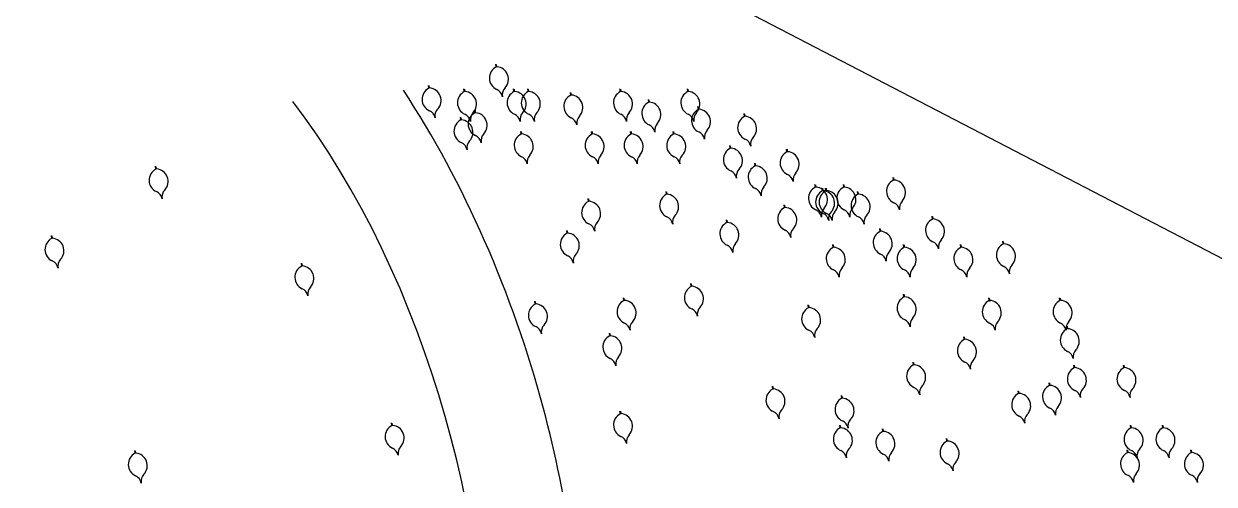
# Model space of a CAD drawing. Extents: x 3907.4 to 3911.57, y -3054.42 to -3053.7.
# Drawn here: x 3907.72949 to 3907.7441, y -3054.04467 to -3054.03901 of the extents above; entities that cross this region are included whole.
import ezdxf

# ---------------------------------------------------------------- set-up
doc = ezdxf.new("R2010")
doc.units = 0
doc.header["$LTSCALE"] = 2
doc.header["$MEASUREMENT"] = 0
doc.linetypes.add('ACAD_ISO03W100', pattern=[30, 12, -18])
doc.layers.add('AĞAÇ', color=9, linetype='CONTINUOUS')
doc.layers.add('ÖLÇÜ İZİ', color=9, linetype='CONTINUOUS')

msp = doc.modelspace()

# ---------------------------------------------------------------- linework, layer by layer
at = {"layer": 'AĞAÇ'}
for p, q in [((3907.735288351371, -3054.039539986077), (3907.735284030977, -3054.03950594423)), ((3907.735296614293, -3054.039538354283), (3907.735292904042, -3054.03950911996)), ((3907.734461483406, -3054.039800912328), (3907.734457163013, -3054.039766870481)), ((3907.734469746328, -3054.039799280534), (3907.734466036077, -3054.039770046211)), ((3907.734896677188, -3054.039844400037), (3907.734892356795, -3054.03981035819)), ((3907.73490494011, -3054.039842768242), (3907.734901229859, -3054.03981353392)), ((3907.73550594842, -3054.039844400037), (3907.735501628026, -3054.03981035819)), ((3907.735514211342, -3054.039842768242), (3907.735510501091, -3054.03981353392)), ((3907.73568002587, -3054.039844400037), (3907.735675705476, -3054.03981035819)), ((3907.735688288791, -3054.039842768242), (3907.735684578541, -3054.03981353392)), ((3907.73681152945, -3054.039844400037), (3907.736807209056, -3054.03981035819)), ((3907.736819792372, -3054.039842768242), (3907.736816082121, -3054.03981353392)), ((3907.737638397415, -3054.039844400037), (3907.737634077021, -3054.03981035819)), ((3907.737646660336, -3054.039842768242), (3907.737642950086, -3054.03981353392)), ((3907.736202258218, -3054.039887887745), (3907.736197937825, -3054.039853845898)), ((3907.73621052114, -3054.039886255951), (3907.736206810889, -3054.039857021628)), ((3907.737159684349, -3054.039974863162), (3907.737155363955, -3054.039940821315)), ((3907.737167947271, -3054.039973231368), (3907.73716423702, -3054.039943997045)), ((3907.735027235355, -3054.040105326288), (3907.735022914961, -3054.04007128444)), ((3907.735035498276, -3054.040103694493), (3907.735031788025, -3054.04007446017)), ((3907.737768955581, -3054.040061838579), (3907.737764635187, -3054.040027796732)), ((3907.737777218502, -3054.040060206785), (3907.737773508252, -3054.040030972462)), ((3907.738334707213, -3054.040148813996), (3907.738330386819, -3054.040114772149)), ((3907.738342970134, -3054.040147182202), (3907.738339259884, -3054.040117947879)), ((3907.734853157905, -3054.040192301705), (3907.734848837511, -3054.040158259857)), ((3907.734861420827, -3054.04019066991), (3907.734857710576, -3054.040161435587)), ((3907.735592986987, -3054.040366252539), (3907.735588666593, -3054.040332210691)), ((3907.735601249909, -3054.040364620744), (3907.735597539658, -3054.040335386421)), ((3907.736463374235, -3054.040366252539), (3907.736459053841, -3054.040332210691)), ((3907.736471637156, -3054.040364620744), (3907.736467926906, -3054.040335386421)), ((3907.7369420873, -3054.040366252539), (3907.736937766907, -3054.040332210691)), ((3907.736950350222, -3054.040364620744), (3907.736946639971, -3054.040335386421)), ((3907.737464319965, -3054.040366252539), (3907.737459999571, -3054.040332210691)), ((3907.737472582886, -3054.040364620744), (3907.737468872636, -3054.040335386421)), ((3907.738160629764, -3054.040540203373), (3907.73815630937, -3054.040506161525)), ((3907.738168892685, -3054.040538571578), (3907.738165182434, -3054.040509337255)), ((3907.738856939562, -3054.040583691081), (3907.738852619168, -3054.040549649234)), ((3907.738865202483, -3054.040582059286), (3907.738861492232, -3054.040552824964)), ((3907.73111112265, -3054.040795368384), (3907.731106802255, -3054.040761326537)), ((3907.731119385571, -3054.04079373659), (3907.73111567532, -3054.040764502267)), ((3907.738465265379, -3054.040757641728), (3907.738460944985, -3054.040723599881)), ((3907.738473528301, -3054.040756009934), (3907.73846981805, -3054.040726775611)), ((3907.739205094461, -3054.041018567979), (3907.739200774067, -3054.040984526132)), ((3907.739213357383, -3054.041016936184), (3907.739209647132, -3054.040987701862)), ((3907.73955324936, -3054.041018567979), (3907.739548928967, -3054.040984526132)), ((3907.739561512282, -3054.041016936184), (3907.739557802031, -3054.040987701862)), ((3907.740162520592, -3054.040931592562), (3907.740158200198, -3054.040897550715)), ((3907.740170783513, -3054.040929960768), (3907.740167073262, -3054.040900726445)), ((3907.737377281082, -3054.041105543396), (3907.737372960688, -3054.041071501549)), ((3907.737385544004, -3054.041103911602), (3907.737381833753, -3054.041074677279)), ((3907.739292133344, -3054.041062055688), (3907.73928781295, -3054.04102801384)), ((3907.739300396265, -3054.041060423893), (3907.739296686015, -3054.04103118957)), ((3907.739335652627, -3054.041062055688), (3907.739331332234, -3054.04102801384)), ((3907.739343915548, -3054.041060423893), (3907.739340205298, -3054.04103118957)), ((3907.739727327126, -3054.041105543396), (3907.739723006732, -3054.041071501549)), ((3907.739735590047, -3054.041103911602), (3907.739731879797, -3054.041074677279)), ((3907.736419854952, -3054.041192518813), (3907.736415534558, -3054.041158476966)), ((3907.736428117873, -3054.041190887019), (3907.736424407623, -3054.041161652696)), ((3907.738827131695, -3054.041268792518), (3907.738822811301, -3054.04123475067)), ((3907.738835394616, -3054.041267160723), (3907.738831684366, -3054.0412379264)), ((3907.73811711048, -3054.041453445064), (3907.738112790086, -3054.041419403217)), ((3907.738125373402, -3054.041451813269), (3907.738121663151, -3054.041422578947)), ((3907.740641233657, -3054.041409957355), (3907.740636913263, -3054.041375915509)), ((3907.740649496578, -3054.041408325561), (3907.740645786328, -3054.041379091238)), ((3907.736158738935, -3054.04158390819), (3907.736154418541, -3054.041549866342)), ((3907.736167001857, -3054.041582276395), (3907.736163291606, -3054.041553042072)), ((3907.739999175162, -3054.041561590042), (3907.739994854769, -3054.041527548195)), ((3907.740007438084, -3054.041559958247), (3907.740003727833, -3054.041530723925)), ((3907.729832956237, -3054.041646859484), (3907.729828635843, -3054.041612817636)), ((3907.729841219159, -3054.041645227689), (3907.729837508908, -3054.041615993366)), ((3907.73942269151, -3054.041757859024), (3907.739418371116, -3054.041723817176)), ((3907.739430954432, -3054.041756227229), (3907.739427244181, -3054.041726992906)), ((3907.740293078758, -3054.041757859024), (3907.740288758364, -3054.041723817176)), ((3907.740301341679, -3054.041756227229), (3907.740297631429, -3054.041726992906)), ((3907.740989388556, -3054.041757859024), (3907.740985068162, -3054.041723817176)), ((3907.740997651478, -3054.041756227229), (3907.740993941227, -3054.041726992906)), ((3907.741511621221, -3054.041714371315), (3907.741507300827, -3054.041680329468)), ((3907.741519884143, -3054.04171273952), (3907.741516173892, -3054.041683505198)), ((3907.732900555563, -3054.041987455886), (3907.73289623517, -3054.041953414039)), ((3907.732908818485, -3054.041985824091), (3907.732905108234, -3054.041956589769)), ((3907.737681916698, -3054.042236223817), (3907.737677596304, -3054.04220218197)), ((3907.73769017962, -3054.042234592022), (3907.737686469369, -3054.042205357699)), ((3907.735767064436, -3054.04245366236), (3907.735762744043, -3054.042419620512)), ((3907.735775327358, -3054.042452030565), (3907.735771617107, -3054.042422796242)), ((3907.736855048734, -3054.042410174651), (3907.73685072834, -3054.042376132803)), ((3907.736863311655, -3054.042408542856), (3907.736859601404, -3054.042379308533)), ((3907.740293078758, -3054.042366686942), (3907.740288758364, -3054.042332645095)), ((3907.740301341679, -3054.042365055148), (3907.740297631429, -3054.042335820825)), ((3907.741337543455, -3054.042410174651), (3907.741333223062, -3054.042376132803)), ((3907.741345806377, -3054.042408542856), (3907.741342096126, -3054.042379308533)), ((3907.742207931019, -3054.042410174651), (3907.742203610626, -3054.042376132803)), ((3907.742216193941, -3054.042408542856), (3907.74221248369, -3054.042379308533)), ((3907.739120142325, -3054.042498542792), (3907.739115821931, -3054.042464500945)), ((3907.739128405246, -3054.042496910998), (3907.739124694996, -3054.042467676675)), ((3907.742294969586, -3054.042758076319), (3907.742290649192, -3054.042724034472)), ((3907.742303232508, -3054.042756444524), (3907.742299522257, -3054.042727210202)), ((3907.736680971284, -3054.042845051736), (3907.73667665089, -3054.042811009888)), ((3907.736689234205, -3054.042843419941), (3907.736685523955, -3054.042814185618)), ((3907.741032908156, -3054.042888539444), (3907.741028587762, -3054.042854497597)), ((3907.741041171077, -3054.04288690765), (3907.741037460827, -3054.042857673327)), ((3907.740409390234, -3054.043201257261), (3907.74040506984, -3054.043167215415)), ((3907.740417653155, -3054.043199625467), (3907.740413942905, -3054.043170391144)), ((3907.742382008469, -3054.043236441112), (3907.742377688076, -3054.043202399265)), ((3907.74239027139, -3054.043234809318), (3907.74238656114, -3054.043205574995)), ((3907.742991279701, -3054.043236441112), (3907.742986959307, -3054.043202399265)), ((3907.742999542622, -3054.043234809318), (3907.742995832371, -3054.043205574995)), ((3907.738682862112, -3054.043497367363), (3907.738678541718, -3054.043463325516)), ((3907.738691125034, -3054.043495735568), (3907.738687414783, -3054.043466501246)), ((3907.742077372853, -3054.043453879654), (3907.74207305246, -3054.043419837808)), ((3907.742085635775, -3054.04345224786), (3907.742081925524, -3054.043423013537)), ((3907.739530357712, -3054.04361117402), (3907.739526037318, -3054.043577132173)), ((3907.739538620634, -3054.043609542225), (3907.739534910383, -3054.043580307902)), ((3907.741698638143, -3054.043552614403), (3907.741694317749, -3054.043518572556)), ((3907.741706901064, -3054.043550982608), (3907.741703190813, -3054.043521748285)), ((3907.73681152945, -3054.043801781323), (3907.736807209056, -3054.043767739475)), ((3907.736819792372, -3054.043800149528), (3907.736816082121, -3054.043770915205)), ((3907.734008299809, -3054.043945885339), (3907.734003979415, -3054.043911843492)), ((3907.73401656273, -3054.043944253545), (3907.73401285248, -3054.043915019222)), ((3907.739509730077, -3054.043975732156), (3907.739505409683, -3054.043941690309)), ((3907.739517992998, -3054.043974100362), (3907.739514282748, -3054.043944866039)), ((3907.740031962426, -3054.044019219865), (3907.740027642032, -3054.043985178017)), ((3907.740040225347, -3054.04401758807), (3907.740036515097, -3054.043988353747)), ((3907.743078318268, -3054.043975732156), (3907.743073997874, -3054.043941690309)), ((3907.743086581189, -3054.043974100362), (3907.743082870938, -3054.043944866039)), ((3907.743469992766, -3054.043975732156), (3907.743465672372, -3054.043941690309)), ((3907.743478255687, -3054.043974100362), (3907.743474545437, -3054.043944866039)), ((3907.740819605305, -3054.044138209825), (3907.740815284911, -3054.044104167978)), ((3907.740827868226, -3054.044136578031), (3907.740824157976, -3054.044107343708)), ((3907.730855489241, -3054.044286481742), (3907.730851168847, -3054.044252439895)), ((3907.730863752162, -3054.044284849947), (3907.730860041911, -3054.044255615624)), ((3907.743034798984, -3054.044280146116), (3907.74303047859, -3054.044246104268)), ((3907.743043061906, -3054.044278514321), (3907.743039351655, -3054.044249279998)), ((3907.743818147665, -3054.044280146116), (3907.743813827271, -3054.044246104268)), ((3907.743826410587, -3054.044278514321), (3907.743822700336, -3054.044249279998))]:
    msp.add_line(p, q, dxfattribs=at)
for centre, radius, start, end in [((3907.735358443956, -3054.03967715857), 0.000154043055683673, 117.0661848723325, 245.5617558112027), ((3907.735283928787, -3054.039691874122), 0.000154043055683673, 316.7807498823022, 85.276320846058), ((3907.734531575991, -3054.039938084821), 0.000154043055683673, 117.0661848723325, 245.5617558112027), ((3907.734457060822, -3054.039952800373), 0.000154043055683673, 316.7807498823022, 85.276320846058), ((3907.735243497772, -3054.039930107095), 0.0001237978734287271, 11.1712527772592, 65.56175581120272), ((3907.735486402195, -3054.039882137363), 0.0001237978734287271, 136.7807498823022, 191.1712527772592), ((3907.734966769773, -3054.039981572529), 0.000154043055683673, 117.0661848723325, 245.5617558112027), ((3907.734892254604, -3054.039996288081), 0.000154043055683673, 316.7807498823022, 85.276320846058), ((3907.735576041005, -3054.039981572529), 0.000154043055683673, 117.0661848723325, 245.5617558112027), ((3907.735501525836, -3054.039996288081), 0.000154043055683673, 316.7807498823022, 85.276320846058), ((3907.735750118454, -3054.039981572529), 0.000154043055683673, 117.0661848723325, 245.5617558112027), ((3907.735675603285, -3054.039996288081), 0.000154043055683673, 316.7807498823022, 85.276320846058), ((3907.736272350803, -3054.040025060237), 0.000154043055683673, 117.0661848723325, 245.5617558112027), ((3907.736197835634, -3054.04003977579), 0.000154043055683673, 316.7807498823022, 85.276320846058), ((3907.736881622035, -3054.039981572529), 0.000154043055683673, 117.0661848723325, 245.5617558112027), ((3907.736807106865, -3054.039996288081), 0.000154043055683673, 316.7807498823022, 85.276320846058), ((3907.737229776934, -3054.040112035655), 0.000154043055683673, 117.0661848723325, 245.5617558112027), ((3907.737155261765, -3054.040126751207), 0.000154043055683673, 316.7807498823022, 85.276320846058), ((3907.737708489999, -3054.039981572529), 0.000154043055683673, 117.0661848723325, 245.5617558112027), ((3907.73763397483, -3054.039996288081), 0.000154043055683673, 316.7807498823022, 85.276320846058), ((3907.734416629807, -3054.040191033346), 0.0001237978734287271, 11.1712527772592, 65.56175581120272), ((3907.73465953423, -3054.040143063614), 0.0001237978734287271, 136.7807498823022, 191.1712527772592), ((3907.734851823589, -3054.040234521055), 0.0001237978734287271, 11.1712527772592, 65.56175581120272), ((3907.735097327939, -3054.04024249878), 0.000154043055683673, 117.0661848723325, 245.5617558112027), ((3907.735094728012, -3054.040186551323), 0.0001237978734287271, 136.7807498823022, 191.1712527772592), ((3907.73502281277, -3054.040257214332), 0.000154043055683673, 316.7807498823022, 85.276320846058), ((3907.73546109482, -3054.040234521055), 0.0001237978734287271, 11.1712527772592, 65.56175581120272), ((3907.735703999243, -3054.040186551323), 0.0001237978734287271, 136.7807498823022, 191.1712527772592), ((3907.73563517227, -3054.040234521055), 0.0001237978734287271, 11.1712527772592, 65.56175581120272), ((3907.735878076693, -3054.040186551323), 0.0001237978734287271, 136.7807498823022, 191.1712527772592), ((3907.736766675851, -3054.040234521055), 0.0001237978734287271, 11.1712527772592, 65.56175581120272), ((3907.737009580273, -3054.040186551323), 0.0001237978734287271, 136.7807498823022, 191.1712527772592), ((3907.737593543815, -3054.040234521055), 0.0001237978734287271, 11.1712527772592, 65.56175581120272), ((3907.737839048165, -3054.040199011071), 0.000154043055683673, 117.0661848723325, 245.5617558112027), ((3907.737836448238, -3054.040186551323), 0.0001237978734287271, 136.7807498823022, 191.1712527772592), ((3907.737764532996, -3054.040213726624), 0.000154043055683673, 316.7807498823022, 85.276320846058), ((3907.734923250489, -3054.040329474197), 0.000154043055683673, 117.0661848723325, 245.5617558112027), ((3907.734848735321, -3054.040344189749), 0.000154043055683673, 316.7807498823022, 85.276320846058), ((3907.736157404619, -3054.040278008763), 0.0001237978734287271, 11.1712527772592, 65.56175581120272), ((3907.736400309042, -3054.040230039031), 0.0001237978734287271, 136.7807498823022, 191.1712527772592), ((3907.73711483075, -3054.04036498418), 0.0001237978734287271, 11.1712527772592, 65.56175581120272), ((3907.737357735173, -3054.040317014448), 0.0001237978734287271, 136.7807498823022, 191.1712527772592), ((3907.738404799798, -3054.040285986488), 0.000154043055683673, 117.0661848723325, 245.5617558112027), ((3907.738330284629, -3054.04030070204), 0.000154043055683673, 316.7807498823022, 85.276320846058), ((3907.734982381755, -3054.040495447306), 0.0001237978734287271, 11.1712527772592, 65.56175581120272), ((3907.735225286178, -3054.040447477574), 0.0001237978734287271, 136.7807498823022, 191.1712527772592), ((3907.735663079571, -3054.040503425031), 0.000154043055683673, 117.0661848723325, 245.5617558112027), ((3907.735588564402, -3054.040518140583), 0.000154043055683673, 316.7807498823022, 85.276320846058), ((3907.736533466819, -3054.040503425031), 0.000154043055683673, 117.0661848723325, 245.5617558112027), ((3907.736458951651, -3054.040518140583), 0.000154043055683673, 316.7807498823022, 85.276320846058), ((3907.737012179885, -3054.040503425031), 0.000154043055683673, 117.0661848723325, 245.5617558112027), ((3907.736937664716, -3054.040518140583), 0.000154043055683673, 316.7807498823022, 85.276320846058), ((3907.737534412549, -3054.040503425031), 0.000154043055683673, 117.0661848723325, 245.5617558112027), ((3907.737459897381, -3054.040518140583), 0.000154043055683673, 316.7807498823022, 85.276320846058), ((3907.737724101981, -3054.040451959597), 0.0001237978734287271, 11.1712527772592, 65.56175581120272), ((3907.737967006404, -3054.040403989865), 0.0001237978734287271, 136.7807498823022, 191.1712527772592), ((3907.738532758036, -3054.040490965282), 0.0001237978734287271, 136.7807498823022, 191.1712527772592), ((3907.734808304306, -3054.040582422723), 0.0001237978734287271, 11.1712527772592, 65.56175581120272), ((3907.735051208728, -3054.04053445299), 0.0001237978734287271, 136.7807498823022, 191.1712527772592), ((3907.738230722348, -3054.040677375865), 0.000154043055683673, 117.0661848723325, 245.5617558112027), ((3907.738156207179, -3054.040692091417), 0.000154043055683673, 316.7807498823022, 85.276320846058), ((3907.738289853613, -3054.040538935014), 0.0001237978734287271, 11.1712527772592, 65.56175581120272), ((3907.735548133388, -3054.040756373557), 0.0001237978734287271, 11.1712527772592, 65.56175581120272), ((3907.73579103781, -3054.040708403824), 0.0001237978734287271, 136.7807498823022, 191.1712527772592), ((3907.736418520635, -3054.040756373557), 0.0001237978734287271, 11.1712527772592, 65.56175581120272), ((3907.736661425058, -3054.040708403824), 0.0001237978734287271, 136.7807498823022, 191.1712527772592), ((3907.736897233701, -3054.040756373557), 0.0001237978734287271, 11.1712527772592, 65.56175581120272), ((3907.737140138124, -3054.040708403824), 0.0001237978734287271, 136.7807498823022, 191.1712527772592), ((3907.737419466365, -3054.040756373557), 0.0001237978734287271, 11.1712527772592, 65.56175581120272), ((3907.737662370788, -3054.040708403824), 0.0001237978734287271, 136.7807498823022, 191.1712527772592), ((3907.738927032146, -3054.040720863573), 0.000154043055683673, 117.0661848723325, 245.5617558112027), ((3907.738852516977, -3054.040735579125), 0.000154043055683673, 316.7807498823022, 85.276320846058), ((3907.731181215234, -3054.040932540876), 0.000154043055683673, 117.0661848723325, 245.5617558112027), ((3907.731106700065, -3054.040947256429), 0.000154043055683673, 316.7807498823022, 85.276320846058), ((3907.738115776164, -3054.040930324391), 0.0001237978734287271, 11.1712527772592, 65.56175581120272), ((3907.738358680587, -3054.040882354659), 0.0001237978734287271, 136.7807498823022, 191.1712527772592), ((3907.738535357963, -3054.04089481422), 0.000154043055683673, 117.0661848723325, 245.5617558112027), ((3907.738460842795, -3054.040909529773), 0.000154043055683673, 316.7807498823022, 85.276320846058), ((3907.739054990385, -3054.040925842367), 0.0001237978734287271, 136.7807498823022, 191.1712527772592), ((3907.738812085962, -3054.040973812099), 0.0001237978734287271, 11.1712527772592, 65.56175581120272), ((3907.740232613176, -3054.041068765055), 0.000154043055683673, 117.0661848723325, 245.5617558112027), ((3907.740158098007, -3054.041083480607), 0.000154043055683673, 316.7807498823022, 85.276320846058), ((3907.73106626905, -3054.041185489402), 0.0001237978734287271, 11.1712527772592, 65.56175581120272), ((3907.731309173473, -3054.04113751967), 0.0001237978734287271, 136.7807498823022, 191.1712527772592), ((3907.737447373667, -3054.041242715889), 0.000154043055683673, 117.0661848723325, 245.5617558112027), ((3907.737372858498, -3054.04125743144), 0.000154043055683673, 316.7807498823022, 85.276320846058), ((3907.73842041178, -3054.041147762746), 0.0001237978734287271, 11.1712527772592, 65.56175581120272), ((3907.738663316202, -3054.041099793014), 0.0001237978734287271, 136.7807498823022, 191.1712527772592), ((3907.739275187045, -3054.041155740471), 0.000154043055683673, 117.0661848723325, 245.5617558112027), ((3907.739362225928, -3054.04119922818), 0.000154043055683673, 117.0661848723325, 245.5617558112027), ((3907.739200671876, -3054.041170456023), 0.000154043055683673, 316.7807498823022, 85.276320846058), ((3907.739405745212, -3054.04119922818), 0.000154043055683673, 117.0661848723325, 245.5617558112027), ((3907.73928771076, -3054.041213943732), 0.000154043055683673, 316.7807498823022, 85.276320846058), ((3907.739331230043, -3054.041213943732), 0.000154043055683673, 316.7807498823022, 85.276320846058), ((3907.739623341944, -3054.041155740471), 0.000154043055683673, 117.0661848723325, 245.5617558112027), ((3907.739548826776, -3054.041170456023), 0.000154043055683673, 316.7807498823022, 85.276320846058), ((3907.73979741971, -3054.041242715889), 0.000154043055683673, 117.0661848723325, 245.5617558112027), ((3907.739722904541, -3054.04125743144), 0.000154043055683673, 316.7807498823022, 85.276320846058), ((3907.736489947536, -3054.041329691305), 0.000154043055683673, 117.0661848723325, 245.5617558112027), ((3907.736415432367, -3054.041344406858), 0.000154043055683673, 316.7807498823022, 85.276320846058), ((3907.738897224279, -3054.04140596501), 0.000154043055683673, 117.0661848723325, 245.5617558112027), ((3907.738822709111, -3054.041420680562), 0.000154043055683673, 316.7807498823022, 85.276320846058), ((3907.739403145284, -3054.041360719265), 0.0001237978734287271, 136.7807498823022, 191.1712527772592), ((3907.739751300183, -3054.041360719265), 0.0001237978734287271, 136.7807498823022, 191.1712527772592), ((3907.740117666992, -3054.04132171358), 0.0001237978734287271, 11.1712527772592, 65.56175581120272), ((3907.740360571415, -3054.041273743848), 0.0001237978734287271, 136.7807498823022, 191.1712527772592), ((3907.737332427483, -3054.041495664414), 0.0001237978734287271, 11.1712527772592, 65.56175581120272), ((3907.737575331906, -3054.041447694682), 0.0001237978734287271, 136.7807498823022, 191.1712527772592), ((3907.739160240862, -3054.041408688997), 0.0001237978734287271, 11.1712527772592, 65.56175581120272), ((3907.739247279744, -3054.041452176706), 0.0001237978734287271, 11.1712527772592, 65.56175581120272), ((3907.739290799027, -3054.041452176706), 0.0001237978734287271, 11.1712527772592, 65.56175581120272), ((3907.739490184167, -3054.041404206973), 0.0001237978734287271, 136.7807498823022, 191.1712527772592), ((3907.73953370345, -3054.041404206973), 0.0001237978734287271, 136.7807498823022, 191.1712527772592), ((3907.73950839576, -3054.041408688997), 0.0001237978734287271, 11.1712527772592, 65.56175581120272), ((3907.739682473526, -3054.041495664414), 0.0001237978734287271, 11.1712527772592, 65.56175581120272), ((3907.739925377949, -3054.041447694682), 0.0001237978734287271, 136.7807498823022, 191.1712527772592), ((3907.740711326242, -3054.041547129848), 0.000154043055683673, 117.0661848723325, 245.5617558112027), ((3907.740636811073, -3054.0415618454), 0.000154043055683673, 316.7807498823022, 85.276320846058), ((3907.736154316351, -3054.041735796234), 0.000154043055683673, 316.7807498823022, 85.276320846058), ((3907.736375001352, -3054.041582639831), 0.0001237978734287271, 11.1712527772592, 65.56175581120272), ((3907.736617905775, -3054.041534670099), 0.0001237978734287271, 136.7807498823022, 191.1712527772592), ((3907.738187203065, -3054.041590617556), 0.000154043055683673, 117.0661848723325, 245.5617558112027), ((3907.738112687895, -3054.041605333108), 0.000154043055683673, 316.7807498823022, 85.276320846058), ((3907.738782278095, -3054.041658913536), 0.0001237978734287271, 11.1712527772592, 65.56175581120272), ((3907.739025182518, -3054.041610943803), 0.0001237978734287271, 136.7807498823022, 191.1712527772592), ((3907.740069267747, -3054.041698762534), 0.000154043055683673, 117.0661848723325, 245.5617558112027), ((3907.739994752578, -3054.041713478086), 0.000154043055683673, 316.7807498823022, 85.276320846058), ((3907.729903048822, -3054.041784031976), 0.000154043055683673, 117.0661848723325, 245.5617558112027), ((3907.729828533652, -3054.041798747528), 0.000154043055683673, 316.7807498823022, 85.276320846058), ((3907.736228831519, -3054.041721080682), 0.000154043055683673, 117.0661848723325, 245.5617558112027), ((3907.738315161303, -3054.04179559635), 0.0001237978734287271, 136.7807498823022, 191.1712527772592), ((3907.740596380057, -3054.041800078373), 0.0001237978734287271, 11.1712527772592, 65.56175581120272), ((3907.74083928448, -3054.041752108642), 0.0001237978734287271, 136.7807498823022, 191.1712527772592), ((3907.741581713805, -3054.041851543807), 0.000154043055683673, 117.0661848723325, 245.5617558112027), ((3907.741507198637, -3054.041866259359), 0.000154043055683673, 316.7807498823022, 85.276320846058), ((3907.736113885336, -3054.041974029208), 0.0001237978734287271, 11.1712527772592, 65.56175581120272), ((3907.736356789758, -3054.041926059475), 0.0001237978734287271, 136.7807498823022, 191.1712527772592), ((3907.738072256881, -3054.041843566082), 0.0001237978734287271, 11.1712527772592, 65.56175581120272), ((3907.739492784094, -3054.041895031516), 0.000154043055683673, 117.0661848723325, 245.5617558112027), ((3907.739418268925, -3054.041909747068), 0.000154043055683673, 316.7807498823022, 85.276320846058), ((3907.739954321563, -3054.04195171106), 0.0001237978734287271, 11.1712527772592, 65.56175581120272), ((3907.740197225985, -3054.041903741328), 0.0001237978734287271, 136.7807498823022, 191.1712527772592), ((3907.740363171342, -3054.041895031516), 0.000154043055683673, 117.0661848723325, 245.5617558112027), ((3907.740288656174, -3054.041909747068), 0.000154043055683673, 316.7807498823022, 85.276320846058), ((3907.741059481141, -3054.041895031516), 0.000154043055683673, 117.0661848723325, 245.5617558112027), ((3907.740984965972, -3054.041909747068), 0.000154043055683673, 316.7807498823022, 85.276320846058), ((3907.729788102637, -3054.042036980502), 0.0001237978734287271, 11.1712527772592, 65.56175581120272), ((3907.73003100706, -3054.041989010769), 0.0001237978734287271, 136.7807498823022, 191.1712527772592), ((3907.732970648148, -3054.042124628378), 0.000154043055683673, 117.0661848723325, 245.5617558112027), ((3907.732896132979, -3054.04213934393), 0.000154043055683673, 316.7807498823022, 85.276320846058), ((3907.739620742333, -3054.042100010309), 0.0001237978734287271, 136.7807498823022, 191.1712527772592), ((3907.740491129581, -3054.042100010309), 0.0001237978734287271, 136.7807498823022, 191.1712527772592), ((3907.74118743938, -3054.042100010309), 0.0001237978734287271, 136.7807498823022, 191.1712527772592), ((3907.741466767622, -3054.042104492333), 0.0001237978734287271, 11.1712527772592, 65.56175581120272), ((3907.741709672044, -3054.042056522601), 0.0001237978734287271, 136.7807498823022, 191.1712527772592), ((3907.739377837911, -3054.042147980042), 0.0001237978734287271, 11.1712527772592, 65.56175581120272), ((3907.740248225158, -3054.042147980042), 0.0001237978734287271, 11.1712527772592, 65.56175581120272), ((3907.740944534957, -3054.042147980042), 0.0001237978734287271, 11.1712527772592, 65.56175581120272), ((3907.732855701964, -3054.042377576904), 0.0001237978734287271, 11.1712527772592, 65.56175581120272), ((3907.733098606387, -3054.042329607172), 0.0001237978734287271, 136.7807498823022, 191.1712527772592), ((3907.737752009282, -3054.042373396309), 0.000154043055683673, 117.0661848723325, 245.5617558112027), ((3907.737677494114, -3054.042388111861), 0.000154043055683673, 316.7807498823022, 85.276320846058), ((3907.735837157021, -3054.042590834852), 0.000154043055683673, 117.0661848723325, 245.5617558112027), ((3907.735762641852, -3054.042605550404), 0.000154043055683673, 316.7807498823022, 85.276320846058), ((3907.736925141318, -3054.042547347143), 0.000154043055683673, 117.0661848723325, 245.5617558112027), ((3907.736850626149, -3054.042562062695), 0.000154043055683673, 316.7807498823022, 85.276320846058), ((3907.740363171342, -3054.042503859434), 0.000154043055683673, 117.0661848723325, 245.5617558112027), ((3907.740288656174, -3054.042518574987), 0.000154043055683673, 316.7807498823022, 85.276320846058), ((3907.74140763604, -3054.042547347143), 0.000154043055683673, 117.0661848723325, 245.5617558112027), ((3907.741333120871, -3054.042562062695), 0.000154043055683673, 316.7807498823022, 85.276320846058), ((3907.742278023604, -3054.042547347143), 0.000154043055683673, 117.0661848723325, 245.5617558112027), ((3907.742203508435, -3054.042562062695), 0.000154043055683673, 316.7807498823022, 85.276320846058), ((3907.737637063099, -3054.042626344835), 0.0001237978734287271, 11.1712527772592, 65.56175581120272), ((3907.737879967521, -3054.042578375102), 0.0001237978734287271, 136.7807498823022, 191.1712527772592), ((3907.739190234909, -3054.042635715285), 0.000154043055683673, 117.0661848723325, 245.5617558112027), ((3907.73911571974, -3054.042650430837), 0.000154043055683673, 316.7807498823022, 85.276320846058), ((3907.735722210837, -3054.042843783377), 0.0001237978734287271, 11.1712527772592, 65.56175581120272), ((3907.73596511526, -3054.042795813645), 0.0001237978734287271, 136.7807498823022, 191.1712527772592), ((3907.736810195134, -3054.042800295669), 0.0001237978734287271, 11.1712527772592, 65.56175581120272), ((3907.737053099557, -3054.042752325937), 0.0001237978734287271, 136.7807498823022, 191.1712527772592), ((3907.740248225158, -3054.04275680796), 0.0001237978734287271, 11.1712527772592, 65.56175581120272), ((3907.740491129581, -3054.042708838228), 0.0001237978734287271, 136.7807498823022, 191.1712527772592), ((3907.741292689856, -3054.042800295669), 0.0001237978734287271, 11.1712527772592, 65.56175581120272), ((3907.741535594279, -3054.042752325937), 0.0001237978734287271, 136.7807498823022, 191.1712527772592), ((3907.74216307742, -3054.042800295669), 0.0001237978734287271, 11.1712527772592, 65.56175581120272), ((3907.742405981843, -3054.042752325937), 0.0001237978734287271, 136.7807498823022, 191.1712527772592), ((3907.736751063868, -3054.042982224228), 0.000154043055683673, 117.0661848723325, 245.5617558112027), ((3907.7366765487, -3054.04299693978), 0.000154043055683673, 316.7807498823022, 85.276320846058), ((3907.739075288725, -3054.04288866381), 0.0001237978734287271, 11.1712527772592, 65.56175581120272), ((3907.739318193148, -3054.042840694078), 0.0001237978734287271, 136.7807498823022, 191.1712527772592), ((3907.74110300074, -3054.043025711936), 0.000154043055683673, 117.0661848723325, 245.5617558112027), ((3907.741028485571, -3054.043040427488), 0.000154043055683673, 316.7807498823022, 85.276320846058), ((3907.742365062171, -3054.042895248811), 0.000154043055683673, 117.0661848723325, 245.5617558112027), ((3907.742290547002, -3054.042909964363), 0.000154043055683673, 316.7807498823022, 85.276320846058), ((3907.742250115987, -3054.043148197337), 0.0001237978734287271, 11.1712527772592, 65.56175581120272), ((3907.74249302041, -3054.043100227605), 0.0001237978734287271, 136.7807498823022, 191.1712527772592), ((3907.736636117684, -3054.043235172754), 0.0001237978734287271, 11.1712527772592, 65.56175581120272), ((3907.736879022107, -3054.043187203021), 0.0001237978734287271, 136.7807498823022, 191.1712527772592), ((3907.740988054556, -3054.043278660462), 0.0001237978734287271, 11.1712527772592, 65.56175581120272), ((3907.741230958979, -3054.04323069073), 0.0001237978734287271, 136.7807498823022, 191.1712527772592), ((3907.740479482818, -3054.043338429754), 0.000154043055683673, 117.0661848723325, 245.5617558112027), ((3907.740404967649, -3054.043353145306), 0.000154043055683673, 316.7807498823022, 85.276320846058), ((3907.742452101053, -3054.043373613604), 0.000154043055683673, 117.0661848723325, 245.5617558112027), ((3907.742377585885, -3054.043388329157), 0.000154043055683673, 316.7807498823022, 85.276320846058), ((3907.743061372285, -3054.043373613604), 0.000154043055683673, 117.0661848723325, 245.5617558112027), ((3907.742986857116, -3054.043388329157), 0.000154043055683673, 316.7807498823022, 85.276320846058), ((3907.740364536634, -3054.043591378279), 0.0001237978734287271, 11.1712527772592, 65.56175581120272), ((3907.740607441057, -3054.043543408548), 0.0001237978734287271, 136.7807498823022, 191.1712527772592), ((3907.742147465437, -3054.043591052147), 0.000154043055683673, 117.0661848723325, 245.5617558112027), ((3907.742072950269, -3054.043605767699), 0.000154043055683673, 316.7807498823022, 85.276320846058), ((3907.738752954697, -3054.043634539855), 0.000154043055683673, 117.0661848723325, 245.5617558112027), ((3907.738678439528, -3054.043649255407), 0.000154043055683673, 316.7807498823022, 85.276320846058), ((3907.739600450297, -3054.043748346512), 0.000154043055683673, 117.0661848723325, 245.5617558112027), ((3907.739525935128, -3054.043763062064), 0.000154043055683673, 316.7807498823022, 85.276320846058), ((3907.741768730727, -3054.043689786895), 0.000154043055683673, 117.0661848723325, 245.5617558112027), ((3907.741694215558, -3054.043704502447), 0.000154043055683673, 316.7807498823022, 85.276320846058), ((3907.742337154869, -3054.04362656213), 0.0001237978734287271, 11.1712527772592, 65.56175581120272), ((3907.742580059292, -3054.043578592398), 0.0001237978734287271, 136.7807498823022, 191.1712527772592), ((3907.742946426101, -3054.04362656213), 0.0001237978734287271, 11.1712527772592, 65.56175581120272), ((3907.743189330524, -3054.043578592398), 0.0001237978734287271, 136.7807498823022, 191.1712527772592), ((3907.738638008513, -3054.043887488381), 0.0001237978734287271, 11.1712527772592, 65.56175581120272), ((3907.738880912936, -3054.043839518649), 0.0001237978734287271, 136.7807498823022, 191.1712527772592), ((3907.742032519254, -3054.043844000672), 0.0001237978734287271, 11.1712527772592, 65.56175581120272), ((3907.742275423677, -3054.04379603094), 0.0001237978734287271, 136.7807498823022, 191.1712527772592), ((3907.736881622035, -3054.043938953815), 0.000154043055683673, 117.0661848723325, 245.5617558112027), ((3907.736807106865, -3054.043953669367), 0.000154043055683673, 316.7807498823022, 85.276320846058), ((3907.739485504113, -3054.044001295038), 0.0001237978734287271, 11.1712527772592, 65.56175581120272), ((3907.739728408535, -3054.043953325306), 0.0001237978734287271, 136.7807498823022, 191.1712527772592), ((3907.741653784543, -3054.043942735421), 0.0001237978734287271, 11.1712527772592, 65.56175581120272), ((3907.741896688966, -3054.043894765688), 0.0001237978734287271, 136.7807498823022, 191.1712527772592), ((3907.734078392393, -3054.044083057832), 0.000154043055683673, 117.0661848723325, 245.5617558112027), ((3907.734003877224, -3054.044097773384), 0.000154043055683673, 316.7807498823022, 85.276320846058), ((3907.737009580273, -3054.044143932608), 0.0001237978734287271, 136.7807498823022, 191.1712527772592), ((3907.739579822661, -3054.044112904649), 0.000154043055683673, 117.0661848723325, 245.5617558112027), ((3907.739505307492, -3054.044127620201), 0.000154043055683673, 316.7807498823022, 85.276320846058), ((3907.74010205501, -3054.044156392357), 0.000154043055683673, 117.0661848723325, 245.5617558112027), ((3907.740027539841, -3054.044171107909), 0.000154043055683673, 316.7807498823022, 85.276320846058), ((3907.743148410852, -3054.044112904649), 0.000154043055683673, 117.0661848723325, 245.5617558112027), ((3907.743073895683, -3054.044127620201), 0.000154043055683673, 316.7807498823022, 85.276320846058), ((3907.743540085351, -3054.044112904649), 0.000154043055683673, 117.0661848723325, 245.5617558112027), ((3907.743465570181, -3054.044127620201), 0.000154043055683673, 316.7807498823022, 85.276320846058), ((3907.734206350632, -3054.044288036625), 0.0001237978734287271, 136.7807498823022, 191.1712527772592), ((3907.736766675851, -3054.044191902341), 0.0001237978734287271, 11.1712527772592, 65.56175581120272), ((3907.74088969789, -3054.044275382317), 0.000154043055683673, 117.0661848723325, 245.5617558112027), ((3907.740815182721, -3054.04429009787), 0.000154043055683673, 316.7807498823022, 85.276320846058), ((3907.730925581825, -3054.044423654234), 0.000154043055683673, 117.0661848723325, 245.5617558112027), ((3907.730851066656, -3054.044438369786), 0.000154043055683673, 316.7807498823022, 85.276320846058), ((3907.733963446209, -3054.044336006357), 0.0001237978734287271, 11.1712527772592, 65.56175581120272), ((3907.739464876477, -3054.044365853174), 0.0001237978734287271, 11.1712527772592, 65.56175581120272), ((3907.7397077809, -3054.044317883442), 0.0001237978734287271, 136.7807498823022, 191.1712527772592), ((3907.739987108826, -3054.044409340883), 0.0001237978734287271, 11.1712527772592, 65.56175581120272), ((3907.740230013249, -3054.044361371151), 0.0001237978734287271, 136.7807498823022, 191.1712527772592), ((3907.743104891569, -3054.044417318608), 0.000154043055683673, 117.0661848723325, 245.5617558112027), ((3907.743030376399, -3054.04443203416), 0.000154043055683673, 316.7807498823022, 85.276320846058), ((3907.743033464668, -3054.044365853174), 0.0001237978734287271, 11.1712527772592, 65.56175581120272), ((3907.743276369091, -3054.044317883442), 0.0001237978734287271, 136.7807498823022, 191.1712527772592), ((3907.743425139166, -3054.044365853174), 0.0001237978734287271, 11.1712527772592, 65.56175581120272), ((3907.743668043589, -3054.044317883442), 0.0001237978734287271, 136.7807498823022, 191.1712527772592), ((3907.74388824025, -3054.044417318608), 0.000154043055683673, 117.0661848723325, 245.5617558112027), ((3907.743813725081, -3054.04443203416), 0.000154043055683673, 316.7807498823022, 85.276320846058), ((3907.740774751705, -3054.044528330843), 0.0001237978734287271, 11.1712527772592, 65.56175581120272), ((3907.741017656128, -3054.044480361111), 0.0001237978734287271, 136.7807498823022, 191.1712527772592), ((3907.730810635641, -3054.04467660276), 0.0001237978734287271, 11.1712527772592, 65.56175581120272), ((3907.731053540064, -3054.044628633028), 0.0001237978734287271, 136.7807498823022, 191.1712527772592), ((3907.742989945385, -3054.044670267134), 0.0001237978734287271, 11.1712527772592, 65.56175581120272), ((3907.743232849808, -3054.044622297401), 0.0001237978734287271, 136.7807498823022, 191.1712527772592), ((3907.743773294066, -3054.044670267134), 0.0001237978734287271, 11.1712527772592, 65.56175581120272), ((3907.744016198489, -3054.044622297401), 0.0001237978734287271, 136.7807498823022, 191.1712527772592)]:
    msp.add_arc(centre, radius, start, end, dxfattribs=at)
msp.add_ellipse((3907.731816010985, -3054.044253492369), major_axis=(0.001901179760492419, -0.005866509054736213), ratio=0.4614173581214452, start_param=4.090442357860956, end_param=8.513059806649377, dxfattribs=at)
msp.add_open_spline([(3907.736311235857, -3054.047071857933), (3907.736330225428, -3054.046017472152), (3907.736171092973, -3054.044873021234), (3907.735491712476, -3054.042329277499), (3907.734892251945, -3054.040952824862), (3907.734149489523, -3054.039827429808)], degree=3, knots=[7.213931453560588, 7.213931453560588, 7.213931453560588, 7.213931453560588, 7.74078664303998, 7.74078664303998, 8.39469697181072, 8.39469697181072, 8.39469697181072, 8.39469697181072], dxfattribs=at)
msp.add_point((3907.741348104695, -3054.042415501643), dxfattribs=at)
at = {"layer": 'ÖLÇÜ İZİ', "linetype": 'ACAD_ISO03W100', "ltscale": 0.5}
msp.add_line((3907.675742218838, -3054.006287673725), (3907.749199423631, -3054.044496168366), dxfattribs=at)

doc.saveas('drawing.dxf')
